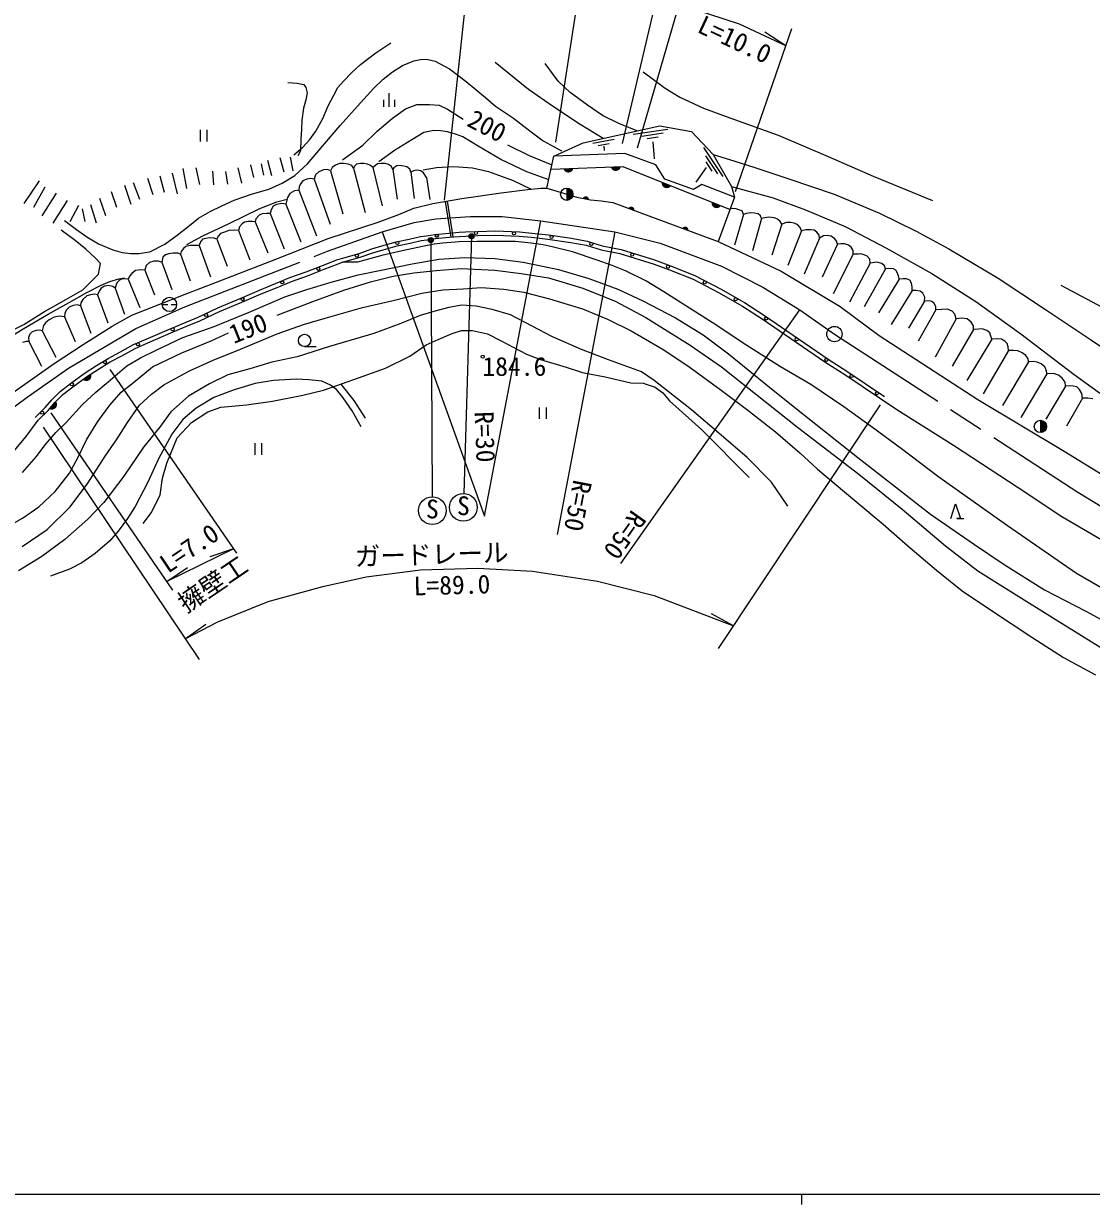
# Model space of a CAD drawing. Units: millimetres, scale not verified. Extents: x 40000 to 680000, y 20000 to 380000.
# Drawn here: x 92191 to 196248, y 204000 to 319055 of the extents above; entities that cross this region are included whole.
import ezdxf
from ezdxf.enums import TextEntityAlignment as Align

# ---------------------------------------------------------------- set-up
doc = ezdxf.new("R2010")
doc.units = ezdxf.units.MM
doc.header["$LTSCALE"] = 1000
doc.linetypes.add('CHAIN', pattern=[18.5, 12, -1.5, 3.5, -1.5])
for name, color, linetype, lineweight in [('M-BGD', 7, 'Continuous', 25), ('M-BGD-EXST', 7, 'Continuous', 25), ('M-BMK', 2, 'CHAIN', 13), ('M-BMK-SRVR', 3, 'Continuous', 25), ('M-STR-HTXT', 7, 'Continuous', 13), ('M-TTL-BAND', 7, 'Continuous', 25)]:
    doc.layers.add(name, color=color, linetype=linetype, lineweight=lineweight)
doc.styles.add('ＭＳ ゴシック', font='')
doc.styles.get('ＭＳ ゴシック').set_extended_font_data('MS Gothic')

msp = doc.modelspace()

# ---------------------------------------------------------------- hatches: boundary and pattern name
at = {"layer": 'M-BGD'}
for points in [[(145777, 304960), (144786, 304929, 0.82183)], [(150391, 305117), (149401, 305086, 0.82183)], [(145116, 301834, 0.41421), (145716, 302434, 0.41421), (145116, 303034)], [(155295, 303244), (154373, 303608, 0.82183)], [(146671, 302028), (147286, 301911, 0.84072)], [(160156, 301302), (159234, 301666, 0.82183)], [(151118, 301066), (151708, 300858, 0.84072)], [(156391, 299115), (156981, 298907, 0.84072)], [(98761, 284927), (97942, 284368, 0.82183)], [(95346, 282255), (94703, 281501, 0.82183)], [(191275, 279202, 0.41421), (191875, 279802, 0.41421), (191275, 280402)]]:
    msp.add_hatch(color=256, dxfattribs=at).paths.add_polyline_path(points)
at = {"layer": 'M-BGD-EXST'}
for points in [[(131646, 297843, 1), (132085, 298082, 0.41421), (131746, 298182, 0.41421)], [(135607, 298211, 1), (136046, 298450, 0.41421), (135707, 298550, 0.41421)]]:
    msp.add_hatch(color=256, dxfattribs=at).paths.add_polyline_path(points)

# ---------------------------------------------------------------- linework, layer by layer
at = {"layer": 'M-BGD'}
for p, q in [((127828, 310937), (127828, 312265)), ((127295, 310937), (127295, 311634)), ((128361, 310937), (128361, 311634)), ((109382, 308690), (109382, 307572)), ((110048, 308690), (110048, 307572)), ((151607, 308280), (154986, 308768)), ((152441, 308097), (154528, 308398)), ((147655, 307396), (149728, 307782)), ((148192, 307191), (149257, 307389)), ((152969, 307870), (154041, 308025)), ((153501, 307535), (153652, 305864)), ((118183, 306047), (118423, 304723)), ((148722, 307112), (148775, 306681)), ((158448, 306994), (160337, 304151)), ((158640, 306163), (159807, 304407)), ((107713, 304930), (108064, 303001)), ((108990, 305010), (109341, 303383)), ((113058, 304994), (113409, 303511)), ((114286, 305297), (114590, 304069)), ((115343, 305393), (115583, 304277)), ((115966, 305760), (116364, 304245)), ((117146, 306015), (117561, 304612)), ((124330, 304971), (125477, 300634)), ((126208, 305028), (127131, 301314)), ((158721, 305044), (157695, 303599)), ((158661, 305589), (159260, 304687)), ((92256, 301513), (93731, 303750)), ((104278, 303987), (104789, 302392)), ((105459, 304210), (105874, 302615)), ((106672, 304481), (107150, 302472)), ((110601, 304675), (110697, 303352)), ((111877, 304643), (112053, 303399)), ((120491, 303914), (122057, 299509)), ((122108, 304718), (123309, 300536)), ((128165, 304853), (128609, 301947)), ((129930, 304581), (130244, 302012)), ((131451, 304058), (131766, 301922)), ((93190, 301169), (94297, 303160)), ((100721, 302711), (101231, 301164)), ((102029, 303317), (102635, 301451)), ((102858, 303588), (103481, 301946)), ((119006, 302835), (120748, 298369)), ((145116, 303034), (145116, 301834)), ((94002, 300309), (95403, 302521)), ((95059, 299621), (96461, 301808)), ((98713, 301444), (99270, 299646)), ((99574, 302052), (100182, 300368)), ((117730, 301475), (119196, 297790)), ((133285, 301735), (133814, 298261)), ((133482, 301767), (134014, 298275)), ((96723, 299785), (97572, 301368)), ((97889, 301001), (98168, 299785)), ((116225, 300559), (117574, 297097)), ((162361, 300460), (161464, 297472)), ((114762, 299733), (115990, 296706)), ((164111, 300062), (163227, 296908)), ((166082, 299520), (165104, 296505)), ((111028, 298063), (112021, 295411)), ((113123, 298895), (114248, 296051)), ((168013, 298871), (166657, 295474)), ((169744, 298164), (168266, 294655)), ((109296, 297439), (110389, 294377)), ((171518, 297554), (170010, 294342)), ((105659, 295810), (106639, 293159)), ((107487, 296600), (108433, 293997)), ((173019, 296577), (171086, 292716)), ((174674, 295711), (172666, 291911)), ((103996, 295037), (104933, 292638)), ((176180, 295163), (174113, 291469)), ((102388, 294154), (103525, 291399)), ((177515, 294138), (175504, 290887)), ((99405, 292625), (100390, 289911)), ((101111, 293275), (102016, 290734)), ((178780, 293052), (176742, 289747)), ((97729, 291558), (98740, 288885)), ((105706, 291692), (106231, 291692)), ((106581, 291692), (107106, 291692)), ((179978, 292022), (178425, 289393)), ((181093, 291164), (179363, 288123)), ((96178, 290493), (97199, 288072)), ((183066, 290286), (181024, 286547)), ((94004, 289106), (95327, 286549)), ((184757, 289251), (182670, 285689)), ((92707, 288093), (93944, 285684)), ((186556, 288314), (184123, 284278)), ((119578, 287581), (120700, 287581)), ((188169, 287190), (185712, 282980)), ((190117, 286084), (187593, 281838)), ((191906, 284931), (189380, 280671)), ((193730, 283737), (191804, 280501)), ((195395, 282547), (193835, 279843)), ((142441, 281659), (142441, 280541)), ((143108, 281659), (143108, 280541)), ((191275, 280402), (191275, 279202)), ((114723, 278163), (114723, 277045)), ((115389, 278163), (115389, 277045)), ((183144, 270820), (183810, 270820)), ((183477, 270820), (183144, 270820))]:
    msp.add_line(p, q, dxfattribs=at)
for points in [[(118511, 306281), (119405, 307012), (120091, 307755), (120672, 308591), (121350, 309801), (121877, 311044), (122418, 312082), (122828, 312827), (123357, 313433), (124132, 314266), (125025, 315085), (126517, 316196), (127965, 317176)], [(96186, 299874), (97341, 298991), (98367, 298268), (99483, 297593), (100901, 297002), (101797, 296766), (102607, 296648), (103418, 296648), (104482, 296833), (105938, 297561), (107154, 298456), (108354, 299384), (109249, 300110), (110363, 300735), (111512, 301292), (112698, 301855), (114404, 302429), (116093, 302918), (117381, 303511), (118631, 304270), (119864, 305384), (121333, 307123), (123056, 309132), (124718, 311013), (126288, 312718), (127234, 313646), (128146, 314355), (129126, 314963), (130207, 315436), (130865, 315554), (131454, 315590), (132301, 315402), (133703, 314659), (135324, 313410), (137199, 311857), (138179, 311013), (139922, 309827), (141645, 308510), (142811, 307632), (144608, 306658)], [(138134, 315288), (141387, 312676), (143823, 310970), (146436, 309247), (148666, 307877)], [(151985, 308618), (150264, 309292), (148589, 310096), (147149, 311095), (145460, 312356), (144269, 313458), (143007, 315164)], [(152554, 314368), (154726, 312753), (156156, 311881), (158459, 310805), (161022, 309877), (165730, 308191), (170601, 306092), (174977, 304197), (180753, 301835)], [(117925, 313301), (118861, 313263), (119491, 313129), (119682, 312824), (119816, 312308), (119682, 311621), (119472, 310801), (119319, 309636), (119281, 308759), (119220, 307807), (119164, 306657), (118920, 306161)], [(123276, 305768), (125238, 307214), (126653, 308581), (128149, 309851), (129420, 310751), (130498, 311169), (131736, 311185), (132692, 311096), (133505, 310722), (135013, 309756)], [(143363, 303832), (141217, 304620), (138699, 305815), (136488, 307101), (134984, 308025), (134276, 308282), (133496, 308515), (132832, 308619), (132176, 308643), (131209, 308445), (130022, 307724), (128321, 306676), (126819, 305594)], [(143187, 303013), (143861, 306138), (146711, 307441), (154185, 309109), (157264, 308551), (159392, 306295), (161176, 303193), (161476, 302139), (159869, 297837)], [(139354, 307230), (141449, 306192), (143676, 305283)], [(161476, 302139), (158275, 303382), (157484, 302885), (154672, 303899), (153796, 305289), (150792, 306397), (143861, 306138)], [(159392, 306295), (160969, 305824), (163352, 305069), (166775, 303917), (171183, 302424), (175615, 300577), (179170, 298824), (182346, 297095), (187167, 294265), (191764, 291186), (196172, 288273), (200415, 285430), (204012, 283124), (208932, 279987), (213346, 277462), (216604, 275796), (219523, 274467), (222934, 273248)], [(131451, 304058), (131171, 304509), (130894, 304702), (130514, 304768), (130201, 304708), (129930, 304581), (129834, 304858), (129545, 305111), (129201, 305177), (128894, 305232), (128575, 305194), (128272, 305005), (128165, 304853), (128052, 305126), (127741, 305331), (127430, 305414), (127020, 305437), (126694, 305384), (126482, 305240), (126208, 305028), (126011, 305225), (125716, 305369), (125341, 305438), (125019, 305423), (124644, 305369), (124468, 305186), (124330, 304971), (124161, 305216), (123832, 305362), (123403, 305438), (122982, 305431), (122583, 305269), (122261, 305047), (122108, 304718), (121802, 304826), (121410, 304794), (120973, 304626), (120629, 304328), (120491, 303914), (120185, 303953), (119787, 303891), (119404, 303738), (119182, 303455), (119044, 303164), (119006, 302835), (118580, 302758), (118141, 302499), (117923, 302120), (117730, 301475), (117354, 301523), (116823, 301436), (116515, 301263), (116312, 300925), (116225, 300559), (115855, 300546), (115430, 300534), (115138, 300376), (114835, 300036), (114762, 299733), (114446, 299769), (114118, 299769), (113705, 299708), (113487, 299539), (113232, 299247), (113123, 298895), (112698, 298921), (112183, 298890), (111762, 298742), (111372, 298594), (111138, 298344), (111028, 298063), (110763, 298141), (110295, 298196), (109944, 298126), (109631, 298048), (109436, 297798), (109296, 297439), (108878, 297442), (108435, 297442), (107993, 297344), (107761, 297147), (107551, 296838), (107487, 296600), (107204, 296689), (106779, 296703), (106325, 296625), (106007, 296511), (105766, 296285), (105659, 295810), (105298, 295902), (104876, 295895), (104475, 295766), (104118, 295487), (103996, 295037), (103589, 295078), (103101, 295010), (102740, 294699), (102526, 294442), (102388, 294154), (102014, 294180), (101723, 294166), (101528, 294055), (101326, 293860), (101199, 293631), (101111, 293275), (100874, 293455), (100472, 293524), (100081, 293480), (99746, 293280), (99546, 292998), (99405, 292625), (99095, 292694), (98707, 292640), (98368, 292530), (97964, 292181), (97778, 291853), (97729, 291558), (97441, 291638), (97018, 291603), (96620, 291431), (96330, 291146), (96222, 290812), (96178, 290493), (95653, 290542), (95158, 290467), (94688, 290195), (94366, 289935), (94136, 289641), (94004, 289106), (93757, 289171), (93400, 289146), (93016, 289007), (92801, 288792), (92681, 288458), (92707, 288093), (92429, 288067), (92081, 287992)], [(131116, 304814), (132421, 305024), (134121, 305128), (135926, 305000), (137510, 304639), (139895, 303781), (141649, 302922)], [(143590, 304885), (150586, 305123), (161032, 300950)], [(89189, 281743), (95153, 285943), (98001, 287783), (100821, 289566), (102749, 290630), (107920, 292705), (110988, 293858), (116786, 296102), (121861, 298108), (126728, 299699), (128747, 300464), (130227, 301056), (132076, 301536), (134888, 301998), (138738, 302570), (141290, 302885), (142636, 303023), (143187, 303013), (146118, 302133), (147438, 301882), (148465, 301777), (149617, 301630), (159869, 297837), (166009, 294933), (171770, 291501), (175574, 288659), (185191, 282442), (193611, 277386), (202779, 271727)], [(161176, 303193), (165243, 302085), (168375, 300916), (172334, 299244), (176209, 297221), (180701, 294705), (184995, 291967), (189373, 288827), (194556, 284867), (198069, 282327), (201009, 280036), (205107, 277236), (208570, 275219), (212457, 273426), (216344, 271932), (220160, 270677)], [(108089, 297529), (109648, 298365), (112211, 299571), (115223, 301029), (116884, 301698), (117874, 301958)], [(196383, 282479), (195899, 282556), (195395, 282547), (195318, 283011), (195095, 283398), (194834, 283650), (194475, 283737), (194117, 283746), (193730, 283737), (193695, 284130), (193411, 284521), (193030, 284794), (192541, 284951), (191906, 284931), (191886, 285234), (191720, 285625), (191349, 285918), (190968, 286074), (190606, 286123), (190117, 286084), (190085, 286399), (189850, 286721), (189508, 286985), (189087, 287171), (188657, 287190), (188169, 287190), (188149, 287552), (188051, 287893), (187817, 288108), (187504, 288304), (187054, 288333), (186556, 288314), (186458, 288597), (186351, 288919), (186048, 289144), (185588, 289300), (185256, 289290), (184757, 289251), (184764, 289615), (184527, 289970), (184132, 290286), (183599, 290345), (183066, 290286), (182948, 290740), (182691, 291045), (182227, 291243), (181675, 291213), (181093, 291164), (181093, 291499), (180935, 291795), (180688, 291973), (180432, 292042), (179978, 292022), (180006, 292385), (179826, 292774), (179557, 292983), (179139, 293052), (178780, 293052), (178790, 293411), (178721, 293759), (178551, 294068), (178242, 294177), (177914, 294177), (177515, 294138), (177465, 294466), (177336, 294815), (177191, 295024), (176957, 295153), (176638, 295193), (176180, 295163), (176096, 295446), (175825, 295686), (175331, 295800), (174674, 295711), (174642, 296112), (174383, 296409), (174092, 296538), (173795, 296609), (173549, 296603), (173019, 296577), (173032, 296952), (172845, 297278), (172576, 297481), (172178, 297587), (171836, 297595), (171518, 297554), (171413, 297847), (171250, 298099), (170900, 298343), (170501, 298400), (170143, 298368), (169744, 298164), (169706, 298452), (169476, 298723), (169229, 298920), (168876, 298961), (168432, 298961), (168013, 298871), (167857, 299191), (167635, 299438), (167282, 299618), (166920, 299676), (166551, 299667), (166082, 299520), (165928, 299780), (165671, 299988), (165347, 300145), (164816, 300187), (164418, 300137), (164111, 300062), (164011, 300336), (163771, 300510), (163406, 300601), (163024, 300626), (162651, 300551), (162361, 300460), (162228, 300800), (161896, 300924), (161622, 301016), (161312, 301031), (161120, 300993)], [(88818, 288451), (90418, 288834), (92221, 289746), (94227, 291008), (96371, 292202), (97975, 293111), (99112, 294237), (99499, 294646), (99669, 295673), (99196, 296203), (98251, 297076), (97205, 297921), (95859, 298923)], [(91117, 277234), (92428, 278811), (93611, 280416), (94589, 281366), (95223, 282126), (96020, 282904), (96998, 283674), (98322, 284636), (99499, 285388), (100640, 286084), (101758, 286680), (103064, 287414), (104293, 287934), (106780, 289026), (108174, 289596), (109353, 290090), (111293, 290990), (113464, 291905), (115327, 292729), (116886, 293350), (118281, 293932), (119857, 294492), (121466, 295113), (122848, 295651), (123273, 295796), (124998, 296282), (126239, 296729), (127223, 297024), (128605, 297418), (129863, 297673), (130938, 297913), (131472, 297985), (132316, 298112), (133652, 298249), (134676, 298324), (135271, 298351), (136463, 298405), (138165, 298449), (140495, 298357), (141680, 298239), (143286, 298067), (145515, 297738), (147015, 297462), (148477, 297027), (150307, 296646), (153631, 295627), (155119, 295059), (157435, 294149), (159896, 292868), (162233, 291525), (164156, 290285), (167471, 288026), (170366, 286021), (172207, 284864), (177285, 281457), (182808, 277978), (189108, 273862), (193353, 271025), (200315, 266956)], [(93309, 280680), (94295, 281638), (94929, 282398), (95755, 283205), (96756, 283993), (98096, 284967), (99287, 285727), (100441, 286432), (101566, 287030), (102887, 287774), (104135, 288301), (106624, 289394), (108021, 289966), (109192, 290456), (111131, 291355), (113305, 292273), (115172, 293098), (116735, 293720), (118136, 294306), (119718, 294867), (121322, 295486), (122711, 296027), (123154, 296178), (124876, 296663), (126114, 297109), (127111, 297408), (128510, 297807), (129780, 298064), (130868, 298307), (131416, 298381), (132265, 298509), (133617, 298647), (134652, 298723), (135253, 298751), (136449, 298805), (138168, 298849), (140523, 298756), (141721, 298636), (143337, 298464), (145580, 298133), (147109, 297851), (148575, 297416), (150426, 297030), (153683, 296038), (155222, 295448), (157601, 294514), (160088, 293219), (162441, 291866), (164377, 290618), (167698, 288356), (170587, 286355), (172425, 285199), (176097, 282736)], [(200422, 262234), (194791, 265474), (188058, 270106), (181388, 274863), (177742, 277627), (174923, 279710), (172119, 281700), (168908, 283893), (165962, 285619), (162317, 287923), (159634, 289689), (156729, 291558), (154575, 292918), (152840, 293983), (150849, 294978), (149558, 295495), (148069, 296004), (145666, 296814), (143707, 297310), (142823, 297515), (141640, 297651), (140080, 297829), (138122, 297829), (136384, 297839), (134636, 297807), (133050, 297666), (132195, 297554), (131069, 297336), (128800, 296841), (127114, 296457), (124724, 295796), (123273, 295796)], [(92078, 275323), (93449, 276878), (94283, 278008), (95347, 279207), (96349, 280189), (97938, 281953), (99235, 283153), (100425, 284158), (102234, 285703), (103579, 286482), (105184, 287277), (107718, 288460), (110759, 289537), (114320, 291019), (117649, 292423), (119805, 293154), (122153, 293846), (124797, 294573), (127032, 295039), (130043, 295660), (132647, 296087), (135173, 296262), (138126, 296165), (140866, 295796), (144313, 295095), (147266, 294221), (150084, 293172), (152551, 292027), (155707, 290399), (158410, 288721), (160896, 286868), (165413, 283203), (168291, 280914), (173482, 276769), (177150, 273926), (180583, 271260), (184850, 268312), (187740, 266361), (191692, 263868), (195694, 261819), (202335, 258204)], [(116901, 290643), (120391, 291971), (123386, 293074), (125998, 293906), (128193, 294449), (130204, 294767), (132404, 295013), (134835, 295187), (138123, 295028), (140685, 294695), (143347, 294290), (146682, 293261), (149837, 292003), (152818, 290426), (157145, 287728), (160214, 285615), (164448, 282247), (167608, 279748), (173591, 275149), (177796, 271741), (182042, 268170), (185191, 265739), (188397, 263707), (192976, 260847), (199484, 256831)], [(88613, 288087), (89368, 288126), (90143, 288242), (91112, 288678), (92148, 289298), (94587, 290755), (96636, 291864), (98361, 292854), (99761, 293554), (100584, 293929), (101479, 294175), (102008, 294274)], [(226140, 274656), (223427, 275660), (220463, 277033), (217404, 278736), (213976, 280865), (211885, 282179), (209087, 283973), (205918, 286108), (202882, 287955), (199810, 289779), (197316, 291390), (193301, 293548)], [(92034, 268095), (94493, 269767), (96736, 271986), (98465, 274279), (100153, 276918), (101306, 278589), (102307, 280185), (103493, 281888), (104658, 282963), (105847, 283850), (108342, 285214), (110667, 286247), (113337, 287337), (116887, 288833), (119470, 289751), (121566, 290368), (125232, 291404), (128204, 292064), (131007, 292783), (133060, 293113), (135012, 293228), (136778, 293357), (139003, 293171), (140932, 292896), (143429, 292251), (146659, 291275), (149085, 290242), (151387, 289133), (154588, 287254), (157157, 285532), (160163, 283345), (162775, 281394), (165449, 279280), (167832, 277229), (169569, 275651), (173192, 272588), (175948, 270278), (178345, 268169), (181158, 265814), (183670, 263790), (186508, 261858), (190436, 259285), (193545, 257280), (196654, 255600)], [(166673, 272036), (165080, 274382), (162703, 276786), (160154, 278958), (157285, 281419), (153634, 284286), (152417, 285126), (149202, 286292), (146553, 287290), (143719, 288520), (141745, 289565), (139654, 290680), (137842, 291214), (136309, 291539), (134886, 291625), (133632, 291386), (132392, 291072), (130848, 290628), (128968, 289820), (126336, 288862), (121990, 287580), (118855, 286597), (116384, 286066), (114232, 285429), (112107, 284818), (110293, 283960), (108274, 282765), (106547, 281225), (105431, 279711), (103864, 277773), (101943, 274949), (100023, 272382), (98454, 270770), (96209, 268786), (93960, 267143), (91680, 265732)], [(79963, 267189), (81397, 267081), (83013, 267241), (85119, 267707), (87555, 268629), (90069, 269728), (92090, 270854), (93681, 271980), (95254, 273463), (96677, 275249), (97516, 276822), (98332, 278488), (99414, 280285), (100609, 281881), (101701, 283133), (102884, 284075), (104757, 285617), (107617, 286989), (110476, 288160), (112165, 288925)], [(103837, 270345), (104660, 271405), (105514, 273129), (105720, 274774), (106132, 276213), (107161, 278688), (108538, 280190), (110137, 281234), (111403, 281693), (113919, 281899), (116459, 282253), (119393, 282850), (121431, 283346), (124365, 284365), (127447, 285483), (129842, 286651), (131425, 287740), (132596, 288264), (133951, 288859), (134855, 289167), (135933, 289167), (137391, 288839), (138726, 288130), (141195, 286854), (142550, 286338), (145050, 285564), (146663, 285048), (148857, 284629), (151363, 284058), (152556, 284006), (153748, 283633), (154473, 283073), (155137, 282307), (158271, 279465), (162886, 274823)], [(125078, 279753), (124201, 281336), (123348, 282578), (122691, 283405), (122094, 283832), (121253, 284221), (119998, 284355), (118760, 284403), (116531, 284266), (114741, 283979), (112704, 283378), (110735, 282627), (108994, 281598), (107696, 280464), (106629, 279057), (105344, 276652), (104304, 274358), (103065, 272018), (102326, 270830), (101421, 269606), (100565, 268611), (99148, 267424), (97874, 266529), (96670, 265892), (94818, 265216)], [(123117, 283932), (124372, 282334), (125468, 280605)], [(182537, 270820), (183007, 272258), (183477, 270820)]]:
    msp.add_lwpolyline(points, dxfattribs=at)
for centre, radius in [((145116, 302434), 600), ((132458, 298377), 150), ((136271, 298646), 150), ((139976, 298626), 150), ((143642, 298266), 150), ((128611, 297674), 150), ((147522, 297572), 150), ((124665, 296448), 150), ((151500, 296545), 150), ((120904, 295164), 150), ((154994, 295374), 150), ((117398, 293833), 150), ((158572, 293839), 150), ((106406, 291692), 700), ((113528, 292206), 150), ((161582, 292187), 150), ((109983, 290657), 150), ((164553, 290317), 150), ((106717, 289271), 150), ((103329, 287796), 150), ((119578, 288181), 600), ((167522, 288294), 150), ((136927, 286603), 150), ((100123, 286062), 150), ((170416, 286289), 150), ((172874, 284715), 150), ((96896, 283909), 150), ((175362, 283048), 150), ((94000, 281143), 150), ((191275, 279802), 600)]:
    msp.add_circle(centre, radius, dxfattribs=at)
at = {"layer": 'M-BGD-EXST'}
for p, q in [((135827, 298331), (135090, 273265)), ((131866, 297963), (132016, 272954))]:
    msp.add_line(p, q, dxfattribs=at)
for centre, radius in [((131866, 297963), 250), ((135827, 298331), 250), ((132024, 271604), 1350), ((135050, 271916), 1350)]:
    msp.add_circle(centre, radius, dxfattribs=at)
at = {"layer": 'M-BMK'}
msp.add_lwpolyline([(79205, 276326), (82408, 276804), (85302, 277793), (88294, 279514), (92528, 282662), (96576, 285487), (103122, 289361), (107918, 291454), (121801, 296869), (127119, 298776), (130258, 299671), (132349, 300033), (135708, 300275), (138835, 300269), (142602, 299822), (149803, 298751), (154230, 297676), (160201, 295433), (164236, 293379), (167823, 291169), (171207, 288803), (194936, 273409), (209932, 264210)], dxfattribs=at)
at = {"layer": 'M-BMK-SRVR'}
msp.add_circle((171207, 288803), 750, dxfattribs=at)
at = {"layer": 'M-STR-HTXT'}
for p, q in [((144062, 307487), (146769, 325210)), ((150554, 307388), (154338, 323502)), ((152002, 306941), (156594, 322731)), ((161560, 302699), (167060, 318583)), ((166474, 316893), (164417, 318232)), ((149803, 298751), (144190, 269258)), ((150392, 266437), (167823, 291169)), ((100589, 285353), (112949, 267450)), ((159895, 258151), (175682, 281910)), ((94856, 281131), (106713, 263847)), ((94086, 279739), (109296, 257084)), ((112657, 267872), (106140, 264683)), ((112657, 267872), (110324, 267110)), ((106140, 264683), (108173, 266058)), ((161373, 260376), (159222, 261558)), ((107929, 259120), (109940, 260529))]:
    msp.add_line(p, q, dxfattribs=at)
for points in [[(133196, 301852), (136450, 332110), (164380, 332110)], [(166474, 316893), (161961, 319003), (156070, 320930)], [(127119, 298776), (137117, 271070), (142602, 299822)], [(107929, 259120), (111132, 260753), (116010, 262746), (121353, 264214), (125578, 265154), (130877, 265833), (136450, 265987), (141769, 265710), (148107, 264721), (153627, 263319), (161373, 260376)]]:
    msp.add_lwpolyline(points, dxfattribs=at)
at = {"layer": 'M-TTL-BAND'}
for p, q in [((40000, 205000), (579000, 205000)), ((168000, 205000), (168000, 204000))]:
    msp.add_line(p, q, dxfattribs=at)

# ---------------------------------------------------------------- texts
at = {"layer": 'M-BGD', "style": 'ＭＳ ゴシック'}
for s, rotation, p in [('200', 332.613, (135024, 308654)), ('190', 21.599, (112867, 287324))]:
    msp.add_text(s, height=1833, rotation=rotation, dxfattribs=at).set_placement(p, align=Align.BOTTOM_LEFT)
msp.add_text('184.6', height=1833, dxfattribs=at).set_placement((136899, 284182), align=Align.BOTTOM_LEFT)
at = {"layer": 'M-BGD-EXST', "style": 'ＭＳ ゴシック'}
for p in [(131369, 270311), (134395, 270623)]:
    msp.add_text('S', height=1833, rotation=358.508, dxfattribs=at).set_placement(p, align=Align.BOTTOM_LEFT)
at = {"layer": 'M-STR-HTXT', "style": 'ＭＳ ゴシック'}
for s, rotation, p in [('L=10.0', 334.941, (157487, 317771)), ('R=30', 272.152, (135598, 281221)), ('R=50', 259.225, (145244, 274796)), ('R=50', 234.823, (151026, 272091)), ('L=7.0', 34.073, (106571, 264974)), ('ガードレール', 1.587, (124495, 265656)), ('擁壁工', 34.073, (108336, 261149)), ('L=89.0', 1.587, (130232, 262787))]:
    msp.add_text(s, height=1833, rotation=rotation, dxfattribs=at).set_placement(p, align=Align.BOTTOM_LEFT)

doc.saveas('drawing.dxf')
